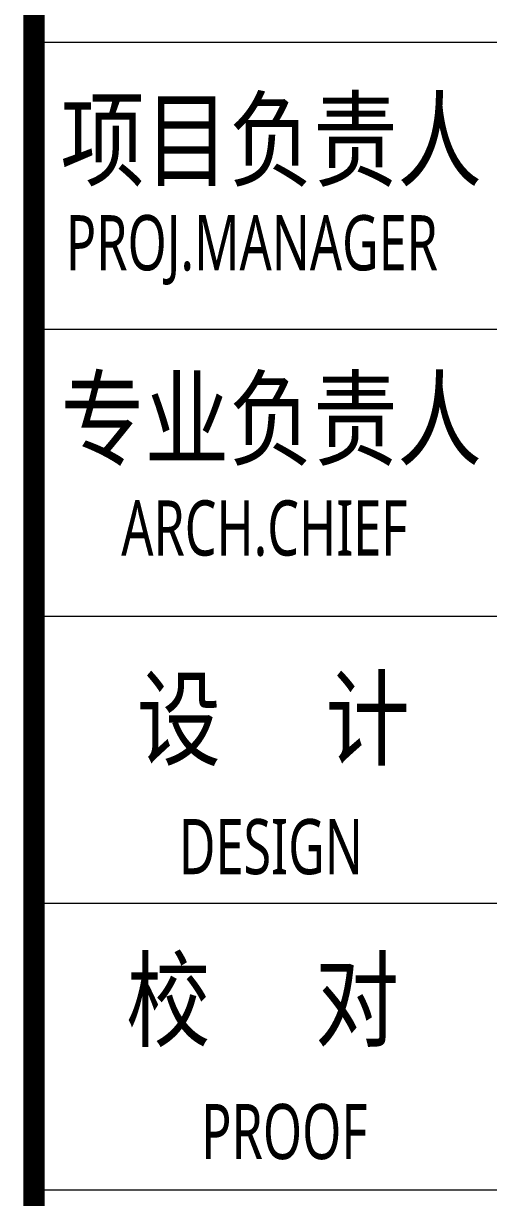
# Model space of a CAD drawing. Header units: inches. Extents: x -3272461 to -2504170, y 403793 to 1071042.
# Drawn here: x -2948588 to -2945426, y 577955 to 585935 of the extents above; entities that cross this region are included whole.
import ezdxf
from ezdxf.enums import TextEntityAlignment as Align

# ---------------------------------------------------------------- set-up
doc = ezdxf.new("R2010")
doc.units = ezdxf.units.IN
doc.header["$LTSCALE"] = 1000
doc.header["$MEASUREMENT"] = 0
doc.layers.get('0').update_dxf_attribs({"lineweight": 18})
doc.layers.add('0-TK', color=4, linetype='Continuous', lineweight=18)
doc.layers.add('PUB_TITLE', color=153, linetype='Continuous', lineweight=18)
doc.styles.add('-黑体', font='', dxfattribs={"width": 0.7})
doc.styles.get('-黑体').set_extended_font_data('微软雅黑')

msp = doc.modelspace()

# ---------------------------------------------------------------- linework, layer by layer
at = {"layer": '0-TK'}
msp.add_lwpolyline([(-2948516.4, 566630.6, 144, 144, 0), (-2948516.4, 626630.6, 144, 144, 0)], format="xyseb", dxfattribs=at)
at = {"layer": 'PUB_TITLE'}
for p, q in [((-2948516.4, 585806.8), (-2942202.2, 585806.8)), ((-2948516.4, 585806.8), (-2942202.2, 585806.8)), ((-2948516.4, 585806.8), (-2942202.2, 585806.8)), ((-2948516.4, 583856.8), (-2942202.2, 583856.8)), ((-2948516.4, 581906.8), (-2942202.2, 581906.8)), ((-2948516.4, 579956.8), (-2942202.2, 579956.8)), ((-2948516.4, 578006.8), (-2942202.2, 578006.8))]:
    msp.add_line(p, q, dxfattribs=at)

# ---------------------------------------------------------------- texts
at = {"style": '-黑体'}
for s, height, width, p in [('项目负责人', 525, 0.8, (-2948336.4, 585144.8)), ('PROJ.MANAGER', 375, 0.7, (-2948300.4, 584444.5)), ('专业负责人', 525, 0.8, (-2948336.4, 583248.1)), ('ARCH.CHIEF', 375, 0.7, (-2947923, 582505.9)), ('DESIGN', 375, 0.7, (-2947531.6, 580340.2)), ('PROOF', 375, 0.7, (-2947379.9, 578403.7))]:
    msp.add_text(s, height=height, dxfattribs=dict(at, width=width)).set_placement(p, align=Align.MIDDLE_LEFT)
at = {"char_height": 525, "attachment_point": 4, "style": '-黑体'}
for s, insert, width in [('{\\W0.8;设     计}', (-2947818.3, 581180.1), 2865.051), ('{\\W0.8;校     对}', (-2947890.3, 579269.5), 2876.32)]:
    msp.add_mtext(s, dxfattribs=dict(at, insert=insert, width=width))

doc.saveas('drawing.dxf')
